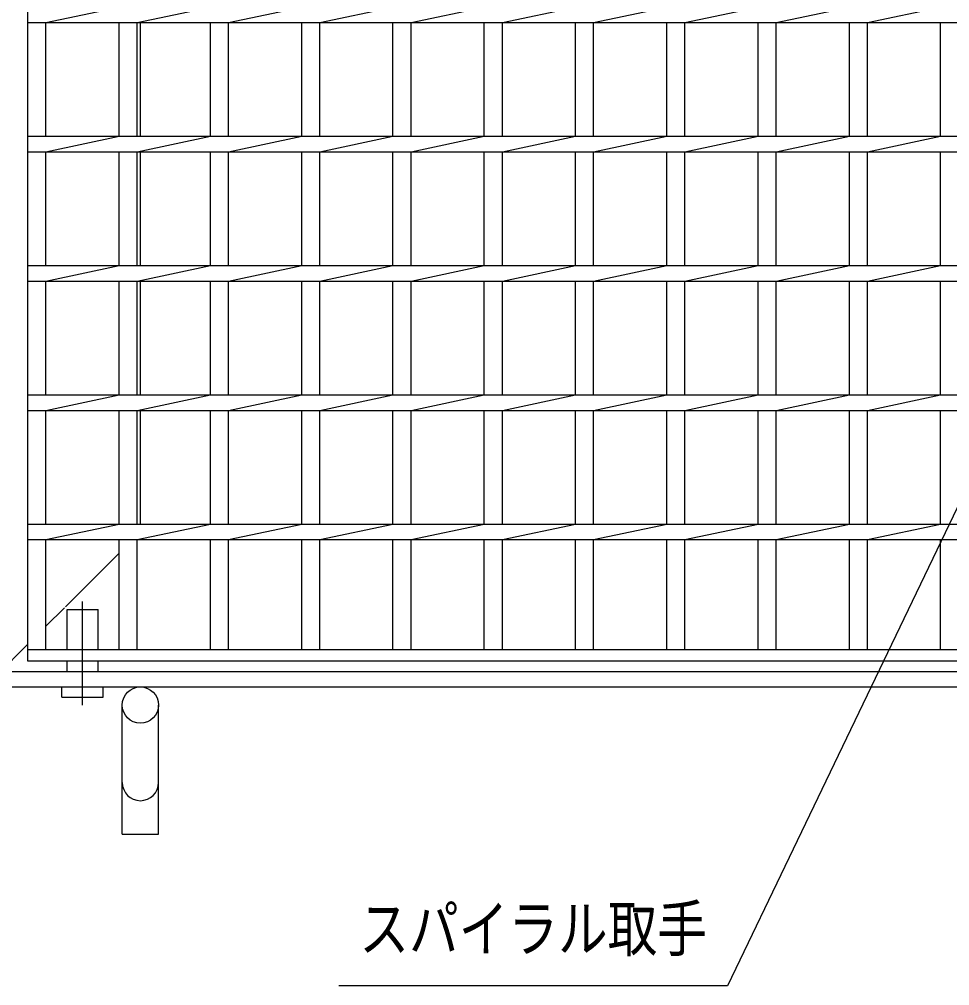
# Model space of a CAD drawing. Units: millimetres, scale not verified. Extents: x -1456 to 1389, y -1026 to 839.
# Drawn here: x -1005.3 to -645.5, y -282.1 to 91.8 of the extents above; entities that cross this region are included whole.
import ezdxf
from ezdxf.enums import TextEntityAlignment as Align

# ---------------------------------------------------------------- set-up
doc = ezdxf.new("R2010")
doc.units = ezdxf.units.MM
doc.header["$LTSCALE"] = 8
doc.linetypes.add('LONG_DASHED_DOTTED', pattern=[15.25, 12, -1.5, 0.25, -1.5])
for name, color, linetype, lineweight in [('16', 3, 'Continuous', 25), ('19', 6, 'Continuous', 25), ('22', 4, 'Continuous', 25)]:
    doc.layers.add(name, color=color, linetype=linetype, lineweight=lineweight)
doc.styles.add('ＭＳ ゴシック', font='')
doc.styles.get('ＭＳ ゴシック').set_extended_font_data('MS Gothic')

msp = doc.modelspace()

# ---------------------------------------------------------------- linework, layer by layer
at = {"layer": '16'}
for p, q in [((-1002, -152), (-1002, 389)), ((-1002, 90.5), (-1002, 96.5)), ((-995, 90.5), (-966.7, 96.5)), ((-959.7, 90.5), (-931.4, 96.5)), ((-924.4, 90.5), (-896.1, 96.5)), ((-889.1, 90.5), (-860.8, 96.5)), ((-853.8, 90.5), (-825.5, 96.5)), ((-818.5, 90.5), (-790.2, 96.5)), ((-783.2, 90.5), (-754.9, 96.5)), ((-747.9, 90.5), (-719.6, 96.5)), ((-712.6, 90.5), (-684.3, 96.5)), ((-677.3, 90.5), (-649, 96.5)), ((-1002, 90.5), (-571.4, 90.5)), ((-995, 46.5), (-995, 90.5)), ((-966.7, 46.5), (-966.7, 90.5)), ((-959.7, 46.5), (-959.7, 90.5)), ((-931.4, 46.5), (-931.4, 90.5)), ((-924.4, 46.5), (-924.4, 90.5)), ((-896.1, 46.5), (-896.1, 90.5)), ((-889.1, 46.5), (-889.1, 90.5)), ((-860.8, 46.5), (-860.8, 90.5)), ((-853.8, 46.5), (-853.8, 90.5)), ((-825.5, 46.5), (-825.5, 90.5)), ((-818.5, 46.5), (-818.5, 90.5)), ((-790.2, 46.5), (-790.2, 90.5)), ((-783.2, 46.5), (-783.2, 90.5)), ((-754.9, 46.5), (-754.9, 90.5)), ((-747.9, 46.5), (-747.9, 90.5)), ((-719.6, 46.5), (-719.6, 90.5)), ((-712.6, 46.5), (-712.6, 90.5)), ((-684.3, 46.5), (-684.3, 90.5)), ((-677.3, 46.5), (-677.3, 90.5)), ((-649, 46.5), (-649, 90.5)), ((-1002, 40.5), (-1002, 46.5)), ((-1002, 46.5), (-571.4, 46.5)), ((-995, 40.5), (-966.7, 46.5)), ((-959.7, 40.5), (-931.4, 46.5)), ((-924.4, 40.5), (-896.1, 46.5)), ((-889.1, 40.5), (-860.8, 46.5)), ((-853.8, 40.5), (-825.5, 46.5)), ((-818.5, 40.5), (-790.2, 46.5)), ((-783.2, 40.5), (-754.9, 46.5)), ((-747.9, 40.5), (-719.6, 46.5)), ((-712.6, 40.5), (-684.3, 46.5)), ((-677.3, 40.5), (-649, 46.5)), ((-1002, 40.5), (-571.4, 40.5)), ((-995, -3.5), (-995, 40.5)), ((-966.7, -3.5), (-966.7, 40.5)), ((-959.7, -3.5), (-959.7, 40.5)), ((-931.4, -3.5), (-931.4, 40.5)), ((-924.4, -3.5), (-924.4, 40.5)), ((-896.1, -3.5), (-896.1, 40.5)), ((-889.1, -3.5), (-889.1, 40.5)), ((-860.8, -3.5), (-860.8, 40.5)), ((-853.8, -3.5), (-853.8, 40.5)), ((-825.5, -3.5), (-825.5, 40.5)), ((-818.5, -3.5), (-818.5, 40.5)), ((-790.2, -3.5), (-790.2, 40.5)), ((-783.2, -3.5), (-783.2, 40.5)), ((-754.9, -3.5), (-754.9, 40.5)), ((-747.9, -3.5), (-747.9, 40.5)), ((-719.6, -3.5), (-719.6, 40.5)), ((-712.6, -3.5), (-712.6, 40.5)), ((-684.3, -3.5), (-684.3, 40.5)), ((-677.3, -3.5), (-677.3, 40.5)), ((-649, -3.5), (-649, 40.5)), ((-1002, -3.5), (-465, -3.5)), ((-1002, -9.5), (-1002, -3.5)), ((-995, -9.5), (-966.7, -3.5)), ((-959.7, -9.5), (-931.4, -3.5)), ((-924.4, -9.5), (-896.1, -3.5)), ((-889.1, -9.5), (-860.8, -3.5)), ((-853.8, -9.5), (-825.5, -3.5)), ((-818.5, -9.5), (-790.2, -3.5)), ((-783.2, -9.5), (-754.9, -3.5)), ((-747.9, -9.5), (-719.6, -3.5)), ((-712.6, -9.5), (-684.3, -3.5)), ((-677.3, -9.5), (-649, -3.5)), ((-1002, -9.5), (-465, -9.5)), ((-995, -53.5), (-995, -9.5)), ((-966.7, -53.5), (-966.7, -9.5)), ((-959.7, -53.5), (-959.7, -9.5)), ((-931.4, -53.5), (-931.4, -9.5)), ((-924.4, -53.5), (-924.4, -9.5)), ((-896.1, -53.5), (-896.1, -9.5)), ((-889.1, -53.5), (-889.1, -9.5)), ((-860.8, -53.5), (-860.8, -9.5)), ((-853.8, -53.5), (-853.8, -9.5)), ((-825.5, -53.5), (-825.5, -9.5)), ((-818.5, -53.5), (-818.5, -9.5)), ((-790.2, -53.5), (-790.2, -9.5)), ((-783.2, -53.5), (-783.2, -9.5)), ((-754.9, -53.5), (-754.9, -9.5)), ((-747.9, -53.5), (-747.9, -9.5)), ((-719.6, -53.5), (-719.6, -9.5)), ((-712.6, -53.5), (-712.6, -9.5)), ((-684.3, -53.5), (-684.3, -9.5)), ((-677.3, -53.5), (-677.3, -9.5)), ((-649, -53.5), (-649, -9.5)), ((-1002, -53.5), (-465, -53.5)), ((-1002, -59.5), (-1002, -53.5)), ((-995, -59.5), (-966.7, -53.5)), ((-959.7, -59.5), (-931.4, -53.5)), ((-924.4, -59.5), (-896.1, -53.5)), ((-889.1, -59.5), (-860.8, -53.5)), ((-853.8, -59.5), (-825.5, -53.5)), ((-818.5, -59.5), (-790.2, -53.5)), ((-783.2, -59.5), (-754.9, -53.5)), ((-747.9, -59.5), (-719.6, -53.5)), ((-712.6, -59.5), (-684.3, -53.5)), ((-677.3, -59.5), (-649, -53.5)), ((-1002, -59.5), (-465, -59.5)), ((-995, -103.5), (-995, -59.5)), ((-966.7, -103.5), (-966.7, -59.5)), ((-959.7, -103.5), (-959.7, -59.5)), ((-931.4, -103.5), (-931.4, -59.5)), ((-924.4, -103.5), (-924.4, -59.5)), ((-896.1, -103.5), (-896.1, -59.5)), ((-889.1, -103.5), (-889.1, -59.5)), ((-860.8, -103.5), (-860.8, -59.5)), ((-853.8, -103.5), (-853.8, -59.5)), ((-825.5, -103.5), (-825.5, -59.5)), ((-818.5, -103.5), (-818.5, -59.5)), ((-790.2, -103.5), (-790.2, -59.5)), ((-783.2, -103.5), (-783.2, -59.5)), ((-754.9, -103.5), (-754.9, -59.5)), ((-747.9, -103.5), (-747.9, -59.5)), ((-719.6, -103.5), (-719.6, -59.5)), ((-712.6, -103.5), (-712.6, -59.5)), ((-684.3, -103.5), (-684.3, -59.5)), ((-677.3, -103.5), (-677.3, -59.5)), ((-649, -103.5), (-649, -59.5)), ((-1002, -103.5), (-465, -103.5)), ((-1002, -109.5), (-1002, -103.5)), ((-995, -109.5), (-966.7, -103.5)), ((-959.7, -109.5), (-931.4, -103.5)), ((-924.4, -109.5), (-896.1, -103.5)), ((-889.1, -109.5), (-860.8, -103.5)), ((-853.8, -109.5), (-825.5, -103.5)), ((-818.5, -109.5), (-790.2, -103.5)), ((-783.2, -109.5), (-754.9, -103.5)), ((-747.9, -109.5), (-719.6, -103.5)), ((-712.6, -109.5), (-684.3, -103.5)), ((-677.3, -109.5), (-649, -103.5)), ((-1002, -109.5), (-465, -109.5)), ((-995, -152), (-995, -109.5)), ((-966.7, -152), (-966.7, -109.5)), ((-959.7, -152), (-959.7, -109.5)), ((-931.4, -152), (-931.4, -109.5)), ((-924.4, -152), (-924.4, -109.5)), ((-896.1, -152), (-896.1, -109.5)), ((-889.1, -152), (-889.1, -109.5)), ((-860.8, -152), (-860.8, -109.5)), ((-853.8, -152), (-853.8, -109.5)), ((-825.5, -152), (-825.5, -109.5)), ((-818.5, -152), (-818.5, -109.5)), ((-790.2, -152), (-790.2, -109.5)), ((-783.2, -152), (-783.2, -109.5)), ((-754.9, -152), (-754.9, -109.5)), ((-747.9, -152), (-747.9, -109.5)), ((-719.6, -152), (-719.6, -109.5)), ((-712.6, -152), (-712.6, -109.5)), ((-684.3, -152), (-684.3, -109.5)), ((-677.3, -152), (-677.3, -109.5)), ((-649, -152), (-649, -109.5)), ((-1002, -152), (-465, -152)), ((-1002, -156.5), (-1002, -152)), ((-1002, -152), (-995, -152)), ((-966.7, -152), (-959.7, -152)), ((-931.4, -152), (-924.4, -152)), ((-896.1, -152), (-889.1, -152)), ((-860.8, -152), (-853.8, -152)), ((-825.5, -152), (-818.5, -152)), ((-790.2, -152), (-783.2, -152)), ((-754.9, -152), (-747.9, -152)), ((-719.6, -152), (-712.6, -152)), ((-684.3, -152), (-677.3, -152)), ((-649, -152), (-642, -152)), ((-465, -156.5), (-1002, -156.5))]:
    msp.add_line(p, q, dxfattribs=at)
at = {"layer": '19'}
for p, q in [((-958.5, 46.5), (-958.5, 90.5)), ((-958.5, -3.5), (-958.5, 40.5)), ((-958.5, -53.5), (-958.5, -9.5)), ((-958.5, -103.5), (-958.5, -59.5)), ((-987.5, -135.5), (-966.7, -114.7)), ((-995, -143), (-987.85, -135.85)), ((-986.85, -152), (-986.85, -136.5)), ((-986.85, -136.5), (-974.85, -136.5)), ((-974.85, -152), (-974.85, -136.5)), ((-1018.5, -166.5), (-1002, -150)), ((-986.85, -160.5), (-986.85, -156.5)), ((-974.85, -160.5), (-974.85, -156.5)), ((-1012.5, -160.5), (-454.5, -160.5)), ((-1018.5, -166.5), (-448.5, -166.5)), ((-988.85, -170.5), (-988.85, -166.5)), ((-972.85, -170.5), (-972.85, -166.5)), ((-988.85, -170.5), (-972.85, -170.5)), ((-965.5, -223.5), (-965.5, -173.5)), ((-951.5, -223.5), (-951.5, -173.5)), ((-965.5, -223.5), (-951.5, -223.5))]:
    msp.add_line(p, q, dxfattribs=at)
at = {"layer": '19', "linetype": 'LONG_DASHED_DOTTED'}
msp.add_line((-980.85, -173.5), (-980.85, -133.5), dxfattribs=at)
at = {"layer": '19'}
msp.add_circle((-958.5, -173.5), 7, dxfattribs=at)
msp.add_arc((-958.5, -203.5), 7, 180, 0, dxfattribs=at)
at = {"layer": '22'}
msp.add_lwpolyline([(-558.4, 78.074), (-731.398, -282.054), (-881.798, -282.054)], dxfattribs=at)

# ---------------------------------------------------------------- texts
at = {"layer": '22', "style": 'ＭＳ ゴシック', "width": 0.8}
msp.add_text('スパイラル取手', height=17.6, dxfattribs=at).set_placement((-873.798, -274.054), align=Align.BOTTOM_LEFT)

doc.saveas('drawing.dxf')
